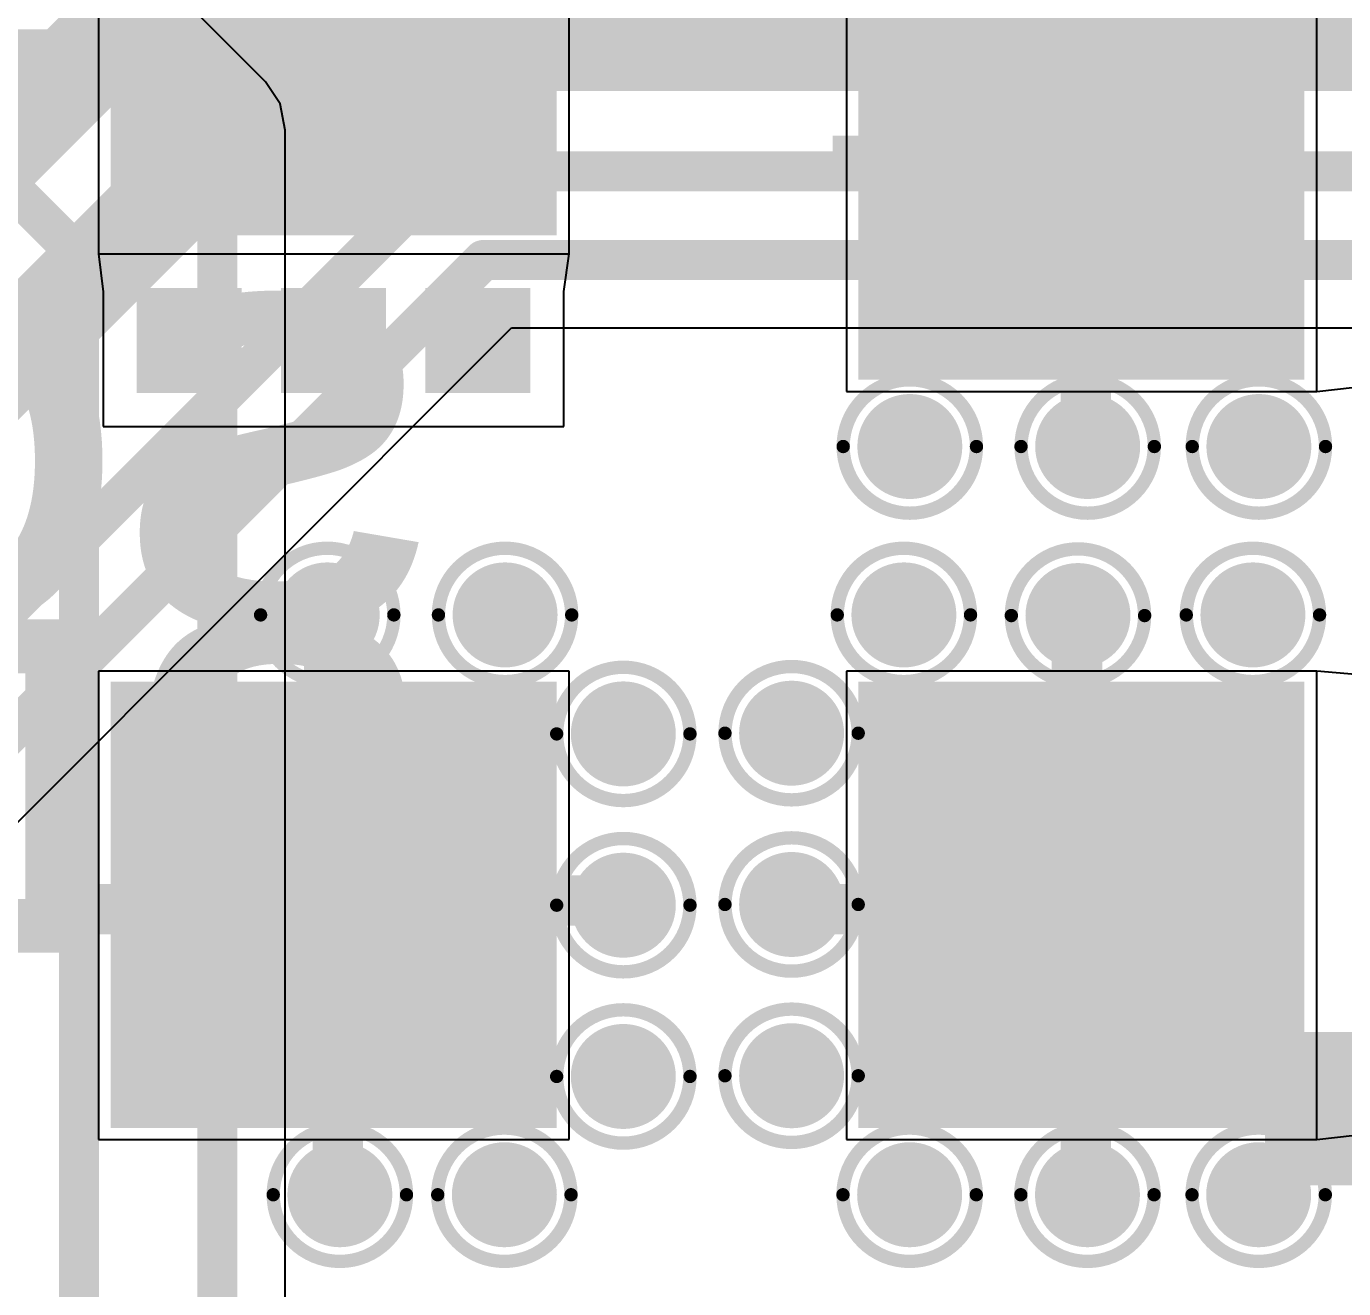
# Model space of a CAD drawing. Header units: inches. Extents: x -10 to 344, y -7 to 75.
# Drawn here: x 34.79 to 39.81, y 5.81 to 10.62 of the extents above; entities that cross this region are included whole.
import ezdxf

# ---------------------------------------------------------------- set-up
doc = ezdxf.new("R2010")
doc.units = ezdxf.units.IN
for name, color, linetype in [('Bottom Layer', 5, 'Continuous'), ('Bottom Overlay', 54, 'Continuous'), ('Bottom Paste', 16, 'Continuous'), ('Bottom Solder', 6, 'Continuous'), ('Drill Drawing', 1, 'Continuous'), ('Mid Layer 1', 16, 'Continuous'), ('Mid Layer 2', 76, 'Continuous'), ('Top Layer', 1, 'Continuous'), ('Top Paste', 8, 'Continuous'), ('Top Solder', 216, 'Continuous'), ('Via Holes', 16, 'Continuous')]:
    doc.layers.add(name, color=color, linetype=linetype)
doc.styles.add('Arial_Bold', font='', dxfattribs={"height": 0.2})
doc.styles.get('Arial_Bold').set_extended_font_data('Arial', bold=True)

# ---------------------------------------------------------------- blocks, each defined once
blk = doc.blocks.new('NRF9151_LACA_R_30')
at = {"layer": 'Top Layer'}
for points in [[(-3.65, 0.8), (-2.05, 0.8), (-2.05, -0.8), (-3.65, -0.8)], [(-0.8, 0.8), (0.8, 0.8), (0.8, -0.8), (-0.8, -0.8)], [(-0.7, -2.3), (-0.7, -2), (-0.4, -2), (-0.4, -2.3)], [(-0.15, -2.3), (-0.15, -2), (0.15, -2), (0.15, -2.3)], [(0.4, -2.3), (0.4, -2), (0.7, -2), (0.7, -2.3)], [(-3.65, -2.05), (-2.05, -2.05), (-2.05, -3.65), (-3.65, -3.65)], [(-0.8, -2.6), (0.8, -2.6), (0.8, -4.55), (-0.8, -4.55)]]:
    blk.add_hatch(color=1, dxfattribs=at).paths.add_polyline_path(points)
at = {"layer": 'Top Paste'}
for points in [[(-3.65, 0.8), (-2.05, 0.8), (-2.05, -0.8), (-3.65, -0.8)], [(-0.8, 0.8), (0.8, 0.8), (0.8, -0.8), (-0.8, -0.8)], [(-0.7, -2.3), (-0.7, -2), (-0.4, -2), (-0.4, -2.3)], [(-0.15, -2.3), (-0.15, -2), (0.15, -2), (0.15, -2.3)], [(0.4, -2.3), (0.4, -2), (0.7, -2), (0.7, -2.3)], [(-3.65, -2.05), (-2.05, -2.05), (-2.05, -3.65), (-3.65, -3.65)], [(-0.8, -2.6), (0.8, -2.6), (0.8, -4.55), (-0.8, -4.55)]]:
    blk.add_hatch(color=8, dxfattribs=at).paths.add_polyline_path(points)
at = {"layer": 'Top Solder'}
for points in [[(-3.7, 0.85), (-2, 0.85), (-2, -0.85), (-3.7, -0.85)], [(-0.85, 0.85), (0.85, 0.85), (0.85, -0.85), (-0.85, -0.85)], [(-0.75, -2.35), (-0.75, -1.95), (-0.35, -1.95), (-0.35, -2.35)], [(-0.2, -2.35), (-0.2, -1.95), (0.2, -1.95), (0.2, -2.35)], [(0.35, -2.35), (0.35, -1.95), (0.75, -1.95), (0.75, -2.35)], [(-3.7, -2), (-2, -2), (-2, -3.7), (-3.7, -3.7)], [(-0.85, -2.55), (0.85, -2.55), (0.85, -4.6), (-0.85, -4.6)]]:
    blk.add_hatch(color=216, dxfattribs=at).paths.add_polyline_path(points)
blk = doc.blocks.new('CAP_0201_B_96')
at = {"layer": 'Bottom Layer'}
for points in [[(-0.45, 0.15), (-0.15, 0.15), (-0.15, -0.15), (-0.45, -0.15)], [(0.15, 0.15), (0.45, 0.15), (0.45, -0.15), (0.15, -0.15)]]:
    blk.add_hatch(color=5, dxfattribs=at).paths.add_polyline_path(points)
at = {"layer": 'Bottom Paste'}
for points in [[(-0.45, 0.15), (-0.15, 0.15), (-0.15, -0.15), (-0.45, -0.15)], [(0.15, 0.15), (0.45, 0.15), (0.45, -0.15), (0.15, -0.15)]]:
    blk.add_hatch(color=16, dxfattribs=at).paths.add_polyline_path(points)
at = {"layer": 'Bottom Solder'}
for points in [[(-0.505, 0.205), (-0.095, 0.205), (-0.095, -0.205), (-0.505, -0.205)], [(0.095, 0.205), (0.505, 0.205), (0.505, -0.205), (0.095, -0.205)]]:
    blk.add_hatch(color=6, dxfattribs=at).paths.add_polyline_path(points)
at = {"layer": 'Bottom Overlay'}
for points in [[(-0.5334, 0.2286, 0.127, 0.127, 0), (-0.2032, 0.2286, 0.127, 0.127, 0)], [(-0.5334, -0.2286, 0.127, 0.127, 0), (-0.5334, 0.2286, 0.127, 0.127, 0)], [(0.2032, 0.2286, 0.127, 0.127, 0), (0.5334, 0.2286, 0.127, 0.127, 0)], [(0.5334, -0.2286, 0.127, 0.127, 0), (0.5334, 0.2286, 0.127, 0.127, 0)], [(-0.5334, -0.2286, 0.127, 0.127, 0), (-0.2032, -0.2286, 0.127, 0.127, 0)], [(0.2032, -0.2286, 0.127, 0.127, 0), (0.5334, -0.2286, 0.127, 0.127, 0)]]:
    blk.add_lwpolyline(points, format="xyseb", dxfattribs=at)
for points in [[(-0.5651, 0.2286, 0.0635, 0.0635, 1), (-0.5016, 0.2286, 0.0635, 0.0635, 1)], [(-0.5651, 0.2286, 0.0635, 0.0635, 1), (-0.5016, 0.2286, 0.0635, 0.0635, 1)], [(-0.2349, 0.2286, 0.0635, 0.0635, 1), (-0.1714, 0.2286, 0.0635, 0.0635, 1)], [(0.1714, 0.2286, 0.0635, 0.0635, 1), (0.2349, 0.2286, 0.0635, 0.0635, 1)], [(0.5016, 0.2286, 0.0635, 0.0635, 1), (0.5651, 0.2286, 0.0635, 0.0635, 1)], [(0.5016, 0.2286, 0.0635, 0.0635, 1), (0.5651, 0.2286, 0.0635, 0.0635, 1)], [(-0.5651, -0.2286, 0.0635, 0.0635, 1), (-0.5016, -0.2286, 0.0635, 0.0635, 1)], [(-0.5651, -0.2286, 0.0635, 0.0635, 1), (-0.5016, -0.2286, 0.0635, 0.0635, 1)], [(-0.2349, -0.2286, 0.0635, 0.0635, 1), (-0.1714, -0.2286, 0.0635, 0.0635, 1)], [(0.1714, -0.2286, 0.0635, 0.0635, 1), (0.2349, -0.2286, 0.0635, 0.0635, 1)], [(0.5016, -0.2286, 0.0635, 0.0635, 1), (0.5651, -0.2286, 0.0635, 0.0635, 1)], [(0.5016, -0.2286, 0.0635, 0.0635, 1), (0.5651, -0.2286, 0.0635, 0.0635, 1)]]:
    blk.add_lwpolyline(points, format="xyseb", close=True, dxfattribs=at)

msp = doc.modelspace()

# ---------------------------------------------------------------- hatches: boundary and pattern name
at = {"layer": 'Bottom Layer'}
h = msp.add_hatch(color=5, dxfattribs=at)
edge = h.paths.add_edge_path()
edge.add_arc((38.1591, 9.0183), 0.2, 0, 360)
h = msp.add_hatch(color=5, dxfattribs=at)
edge = h.paths.add_edge_path()
edge.add_arc((38.8369, 9.0183), 0.2, 0, 360)
h = msp.add_hatch(color=5, dxfattribs=at)
edge = h.paths.add_edge_path()
edge.add_arc((39.4893, 9.0183), 0.2, 0, 360)
h = msp.add_hatch(color=5, dxfattribs=at)
edge = h.paths.add_edge_path()
edge.add_arc((35.9388, 8.3769), 0.2, 0, 360)
h = msp.add_hatch(color=5, dxfattribs=at)
edge = h.paths.add_edge_path()
edge.add_arc((36.6166, 8.3769), 0.2, 0, 360)
h = msp.add_hatch(color=5, dxfattribs=at)
edge = h.paths.add_edge_path()
edge.add_arc((38.1364, 8.3769), 0.2, 0, 360)
h = msp.add_hatch(color=5, dxfattribs=at)
edge = h.paths.add_edge_path()
edge.add_arc((38.7999, 8.3744), 0.2, 0, 360)
h = msp.add_hatch(color=5, dxfattribs=at)
edge = h.paths.add_edge_path()
edge.add_arc((39.4666, 8.3769), 0.2, 0, 360)
h = msp.add_hatch(color=5, dxfattribs=at)
edge = h.paths.add_edge_path()
edge.add_arc((37.0672, 7.9236), 0.2, 0, 360)
h = msp.add_hatch(color=5, dxfattribs=at)
edge = h.paths.add_edge_path()
edge.add_arc((37.7085, 7.9263), 0.2, 0, 360)
h = msp.add_hatch(color=5, dxfattribs=at)
edge = h.paths.add_edge_path()
edge.add_arc((37.0672, 7.2712), 0.2, 0, 360)
h = msp.add_hatch(color=5, dxfattribs=at)
edge = h.paths.add_edge_path()
edge.add_arc((37.7085, 7.2739), 0.2, 0, 360)
h = msp.add_hatch(color=5, dxfattribs=at)
edge = h.paths.add_edge_path()
edge.add_arc((37.0672, 6.6188), 0.2, 0, 360)
h = msp.add_hatch(color=5, dxfattribs=at)
edge = h.paths.add_edge_path()
edge.add_arc((37.7085, 6.6215), 0.2, 0, 360)
h = msp.add_hatch(color=5, dxfattribs=at)
edge = h.paths.add_edge_path()
edge.add_arc((35.9869, 6.1683), 0.2, 0, 360)
h = msp.add_hatch(color=5, dxfattribs=at)
edge = h.paths.add_edge_path()
edge.add_arc((36.6139, 6.1683), 0.2, 0, 360)
h = msp.add_hatch(color=5, dxfattribs=at)
edge = h.paths.add_edge_path()
edge.add_arc((38.1583, 6.1683), 0.2, 0, 360)
h = msp.add_hatch(color=5, dxfattribs=at)
edge = h.paths.add_edge_path()
edge.add_arc((38.8361, 6.1683), 0.2, 0, 360)
h = msp.add_hatch(color=5, dxfattribs=at)
edge = h.paths.add_edge_path()
edge.add_arc((39.4885, 6.1683), 0.2, 0, 360)
at = {"layer": 'Mid Layer 1'}
h = msp.add_hatch(color=16, dxfattribs=at)
edge = h.paths.add_edge_path()
edge.add_arc((38.1591, 9.0183), 0.2, 0, 360)
h = msp.add_hatch(color=16, dxfattribs=at)
edge = h.paths.add_edge_path()
edge.add_arc((38.8369, 9.0183), 0.2, 0, 360)
h = msp.add_hatch(color=16, dxfattribs=at)
edge = h.paths.add_edge_path()
edge.add_arc((39.4893, 9.0183), 0.2, 0, 360)
h = msp.add_hatch(color=16, dxfattribs=at)
edge = h.paths.add_edge_path()
edge.add_arc((35.9388, 8.3769), 0.2, 0, 360)
h = msp.add_hatch(color=16, dxfattribs=at)
edge = h.paths.add_edge_path()
edge.add_arc((36.6166, 8.3769), 0.2, 0, 360)
h = msp.add_hatch(color=16, dxfattribs=at)
edge = h.paths.add_edge_path()
edge.add_arc((38.1364, 8.3769), 0.2, 0, 360)
h = msp.add_hatch(color=16, dxfattribs=at)
edge = h.paths.add_edge_path()
edge.add_arc((38.7999, 8.3744), 0.2, 0, 360)
h = msp.add_hatch(color=16, dxfattribs=at)
edge = h.paths.add_edge_path()
edge.add_arc((39.4666, 8.3769), 0.2, 0, 360)
h = msp.add_hatch(color=16, dxfattribs=at)
edge = h.paths.add_edge_path()
edge.add_arc((37.0672, 7.9236), 0.2, 0, 360)
h = msp.add_hatch(color=16, dxfattribs=at)
edge = h.paths.add_edge_path()
edge.add_arc((37.7085, 7.9263), 0.2, 0, 360)
h = msp.add_hatch(color=16, dxfattribs=at)
edge = h.paths.add_edge_path()
edge.add_arc((37.0672, 7.2712), 0.2, 0, 360)
h = msp.add_hatch(color=16, dxfattribs=at)
edge = h.paths.add_edge_path()
edge.add_arc((37.7085, 7.2739), 0.2, 0, 360)
h = msp.add_hatch(color=16, dxfattribs=at)
edge = h.paths.add_edge_path()
edge.add_arc((37.0672, 6.6188), 0.2, 0, 360)
h = msp.add_hatch(color=16, dxfattribs=at)
edge = h.paths.add_edge_path()
edge.add_arc((37.7085, 6.6215), 0.2, 0, 360)
h = msp.add_hatch(color=16, dxfattribs=at)
edge = h.paths.add_edge_path()
edge.add_arc((35.9869, 6.1683), 0.2, 0, 360)
h = msp.add_hatch(color=16, dxfattribs=at)
edge = h.paths.add_edge_path()
edge.add_arc((36.6139, 6.1683), 0.2, 0, 360)
h = msp.add_hatch(color=16, dxfattribs=at)
edge = h.paths.add_edge_path()
edge.add_arc((38.1583, 6.1683), 0.2, 0, 360)
h = msp.add_hatch(color=16, dxfattribs=at)
edge = h.paths.add_edge_path()
edge.add_arc((38.8361, 6.1683), 0.2, 0, 360)
h = msp.add_hatch(color=16, dxfattribs=at)
edge = h.paths.add_edge_path()
edge.add_arc((39.4885, 6.1683), 0.2, 0, 360)
at = {"layer": 'Mid Layer 2'}
h = msp.add_hatch(color=76, dxfattribs=at)
edge = h.paths.add_edge_path()
edge.add_arc((38.1591, 9.0183), 0.2, 0, 360)
h = msp.add_hatch(color=76, dxfattribs=at)
edge = h.paths.add_edge_path()
edge.add_arc((38.8369, 9.0183), 0.2, 0, 360)
h = msp.add_hatch(color=76, dxfattribs=at)
edge = h.paths.add_edge_path()
edge.add_arc((39.4893, 9.0183), 0.2, 0, 360)
h = msp.add_hatch(color=76, dxfattribs=at)
edge = h.paths.add_edge_path()
edge.add_arc((35.9388, 8.3769), 0.2, 0, 360)
h = msp.add_hatch(color=76, dxfattribs=at)
edge = h.paths.add_edge_path()
edge.add_arc((36.6166, 8.3769), 0.2, 0, 360)
h = msp.add_hatch(color=76, dxfattribs=at)
edge = h.paths.add_edge_path()
edge.add_arc((38.1364, 8.3769), 0.2, 0, 360)
h = msp.add_hatch(color=76, dxfattribs=at)
edge = h.paths.add_edge_path()
edge.add_arc((38.7999, 8.3744), 0.2, 0, 360)
h = msp.add_hatch(color=76, dxfattribs=at)
edge = h.paths.add_edge_path()
edge.add_arc((39.4666, 8.3769), 0.2, 0, 360)
h = msp.add_hatch(color=76, dxfattribs=at)
edge = h.paths.add_edge_path()
edge.add_arc((37.0672, 7.9236), 0.2, 0, 360)
h = msp.add_hatch(color=76, dxfattribs=at)
edge = h.paths.add_edge_path()
edge.add_arc((37.7085, 7.9263), 0.2, 0, 360)
h = msp.add_hatch(color=76, dxfattribs=at)
edge = h.paths.add_edge_path()
edge.add_arc((37.0672, 7.2712), 0.2, 0, 360)
h = msp.add_hatch(color=76, dxfattribs=at)
edge = h.paths.add_edge_path()
edge.add_arc((37.7085, 7.2739), 0.2, 0, 360)
h = msp.add_hatch(color=76, dxfattribs=at)
edge = h.paths.add_edge_path()
edge.add_arc((37.0672, 6.6188), 0.2, 0, 360)
h = msp.add_hatch(color=76, dxfattribs=at)
edge = h.paths.add_edge_path()
edge.add_arc((37.7085, 6.6215), 0.2, 0, 360)
h = msp.add_hatch(color=76, dxfattribs=at)
edge = h.paths.add_edge_path()
edge.add_arc((35.9869, 6.1683), 0.2, 0, 360)
h = msp.add_hatch(color=76, dxfattribs=at)
edge = h.paths.add_edge_path()
edge.add_arc((36.6139, 6.1683), 0.2, 0, 360)
h = msp.add_hatch(color=76, dxfattribs=at)
edge = h.paths.add_edge_path()
edge.add_arc((38.1583, 6.1683), 0.2, 0, 360)
h = msp.add_hatch(color=76, dxfattribs=at)
edge = h.paths.add_edge_path()
edge.add_arc((38.8361, 6.1683), 0.2, 0, 360)
h = msp.add_hatch(color=76, dxfattribs=at)
edge = h.paths.add_edge_path()
edge.add_arc((39.4885, 6.1683), 0.2, 0, 360)
at = {"layer": 'Top Layer'}
for points in [[(38.8922, 10.1226), (38.8922, 11.0702), (38.7002, 11.0702), (38.7002, 10.1226)], [(38.1748, 10.2019), (37.8652, 10.2019), (37.8652, 10.0099), (38.1748, 10.0099)], [(38.7335, 9.4845), (38.7335, 9.175), (38.9256, 9.175), (38.9256, 9.4845)], [(36.0422, 7.9107), (36.0422, 8.2202), (35.8502, 8.2202), (35.8502, 7.9107)], [(38.8922, 7.9107), (38.8922, 8.2202), (38.7002, 8.2202), (38.7002, 7.9107)], [(36.6009, 7.1933), (36.9105, 7.1933), (36.9105, 7.3853), (36.6009, 7.3853)], [(35.3248, 7.3519), (35.0152, 7.3519), (35.0152, 7.1599), (35.3248, 7.1599)], [(38.1748, 7.3519), (37.8652, 7.3519), (37.8652, 7.1599), (38.1748, 7.1599)], [(35.8835, 7.2726), (35.8835, 6.325), (36.0755, 6.325), (36.0755, 7.2726)], [(38.7335, 7.2726), (38.7335, 6.325), (38.9255, 6.325), (38.9255, 7.2726)]]:
    msp.add_hatch(color=1, dxfattribs=at).paths.add_polyline_path(points)
h = msp.add_hatch(color=1, dxfattribs=at)
edge = h.paths.add_edge_path()
edge.add_arc((38.1591, 9.0183), 0.2, 0, 360)
h = msp.add_hatch(color=1, dxfattribs=at)
edge = h.paths.add_edge_path()
edge.add_arc((38.8369, 9.0183), 0.2, 0, 360)
h = msp.add_hatch(color=1, dxfattribs=at)
edge = h.paths.add_edge_path()
edge.add_arc((39.4893, 9.0183), 0.2, 0, 360)
h = msp.add_hatch(color=1, dxfattribs=at)
edge = h.paths.add_edge_path()
edge.add_arc((35.9388, 8.3769), 0.2, 0, 360)
h = msp.add_hatch(color=1, dxfattribs=at)
edge = h.paths.add_edge_path()
edge.add_arc((36.6166, 8.3769), 0.2, 0, 360)
h = msp.add_hatch(color=1, dxfattribs=at)
edge = h.paths.add_edge_path()
edge.add_arc((38.1364, 8.3769), 0.2, 0, 360)
h = msp.add_hatch(color=1, dxfattribs=at)
edge = h.paths.add_edge_path()
edge.add_arc((38.7999, 8.3744), 0.2, 0, 360)
h = msp.add_hatch(color=1, dxfattribs=at)
edge = h.paths.add_edge_path()
edge.add_arc((39.4666, 8.3769), 0.2, 0, 360)
h = msp.add_hatch(color=1, dxfattribs=at)
edge = h.paths.add_edge_path()
edge.add_arc((37.0672, 7.9236), 0.2, 0, 360)
h = msp.add_hatch(color=1, dxfattribs=at)
edge = h.paths.add_edge_path()
edge.add_arc((37.7085, 7.9263), 0.2, 0, 360)
h = msp.add_hatch(color=1, dxfattribs=at)
edge = h.paths.add_edge_path()
edge.add_arc((37.0672, 7.2712), 0.2, 0, 360)
h = msp.add_hatch(color=1, dxfattribs=at)
edge = h.paths.add_edge_path()
edge.add_arc((37.7085, 7.2739), 0.2, 0, 360)
h = msp.add_hatch(color=1, dxfattribs=at)
edge = h.paths.add_edge_path()
edge.add_arc((37.0672, 6.6188), 0.2, 0, 360)
h = msp.add_hatch(color=1, dxfattribs=at)
edge = h.paths.add_edge_path()
edge.add_arc((37.7085, 6.6215), 0.2, 0, 360)
h = msp.add_hatch(color=1, dxfattribs=at)
edge = h.paths.add_edge_path()
edge.add_arc((35.9869, 6.1683), 0.2, 0, 360)
h = msp.add_hatch(color=1, dxfattribs=at)
edge = h.paths.add_edge_path()
edge.add_arc((36.6139, 6.1683), 0.2, 0, 360)
h = msp.add_hatch(color=1, dxfattribs=at)
edge = h.paths.add_edge_path()
edge.add_arc((38.1583, 6.1683), 0.2, 0, 360)
h = msp.add_hatch(color=1, dxfattribs=at)
edge = h.paths.add_edge_path()
edge.add_arc((38.8361, 6.1683), 0.2, 0, 360)
h = msp.add_hatch(color=1, dxfattribs=at)
edge = h.paths.add_edge_path()
edge.add_arc((39.4885, 6.1683), 0.2, 0, 360)
at = {"layer": 'Via Holes'}
h = msp.add_hatch(color=7, dxfattribs=at)
edge = h.paths.add_edge_path()
edge.add_arc((38.1591, 9.0183), 0.1, 0, 360)
h = msp.add_hatch(color=7, dxfattribs=at)
edge = h.paths.add_edge_path()
edge.add_arc((38.8369, 9.0183), 0.1, 0, 360)
h = msp.add_hatch(color=7, dxfattribs=at)
edge = h.paths.add_edge_path()
edge.add_arc((39.4893, 9.0183), 0.1, 0, 360)
h = msp.add_hatch(color=7, dxfattribs=at)
edge = h.paths.add_edge_path()
edge.add_arc((35.9388, 8.3769), 0.1, 0, 360)
h = msp.add_hatch(color=7, dxfattribs=at)
edge = h.paths.add_edge_path()
edge.add_arc((36.6166, 8.3769), 0.1, 0, 360)
h = msp.add_hatch(color=7, dxfattribs=at)
edge = h.paths.add_edge_path()
edge.add_arc((38.1364, 8.3769), 0.1, 0, 360)
h = msp.add_hatch(color=7, dxfattribs=at)
edge = h.paths.add_edge_path()
edge.add_arc((38.7999, 8.3744), 0.1, 0, 360)
h = msp.add_hatch(color=7, dxfattribs=at)
edge = h.paths.add_edge_path()
edge.add_arc((39.4666, 8.3769), 0.1, 0, 360)
h = msp.add_hatch(color=7, dxfattribs=at)
edge = h.paths.add_edge_path()
edge.add_arc((37.0672, 7.9236), 0.1, 0, 360)
h = msp.add_hatch(color=7, dxfattribs=at)
edge = h.paths.add_edge_path()
edge.add_arc((37.7085, 7.9263), 0.1, 0, 360)
h = msp.add_hatch(color=7, dxfattribs=at)
edge = h.paths.add_edge_path()
edge.add_arc((37.0672, 7.2712), 0.1, 0, 360)
h = msp.add_hatch(color=7, dxfattribs=at)
edge = h.paths.add_edge_path()
edge.add_arc((37.7085, 7.2739), 0.1, 0, 360)
h = msp.add_hatch(color=7, dxfattribs=at)
edge = h.paths.add_edge_path()
edge.add_arc((37.0672, 6.6188), 0.1, 0, 360)
h = msp.add_hatch(color=7, dxfattribs=at)
edge = h.paths.add_edge_path()
edge.add_arc((37.7085, 6.6215), 0.1, 0, 360)
h = msp.add_hatch(color=7, dxfattribs=at)
edge = h.paths.add_edge_path()
edge.add_arc((35.9869, 6.1683), 0.1, 0, 360)
h = msp.add_hatch(color=7, dxfattribs=at)
edge = h.paths.add_edge_path()
edge.add_arc((36.6139, 6.1683), 0.1, 0, 360)
h = msp.add_hatch(color=7, dxfattribs=at)
edge = h.paths.add_edge_path()
edge.add_arc((38.1583, 6.1683), 0.1, 0, 360)
h = msp.add_hatch(color=7, dxfattribs=at)
edge = h.paths.add_edge_path()
edge.add_arc((38.8361, 6.1683), 0.1, 0, 360)
h = msp.add_hatch(color=7, dxfattribs=at)
edge = h.paths.add_edge_path()
edge.add_arc((39.4885, 6.1683), 0.1, 0, 360)

# ---------------------------------------------------------------- linework, layer by layer
at = {"layer": 'Bottom Layer'}
for p, q in [((35.7032, 10.407), (35.3961, 10.7141)), ((35.7594, 10.323), (35.7032, 10.407)), ((35.7791, 10.2239), (35.7594, 10.323)), ((35.7791, 1.9796), (35.7791, 10.2239))]:
    msp.add_line(p, q, dxfattribs=at)
for points in [[(30.961, 10.531, 0.1524, 0.1524, 0), (35.213, 10.531, 0.1524, 0.1524, 0)], [(35.213, 10.531, 0.1524, 0.1524, 0), (35.5201, 10.2239, 0.1524, 0.1524, 0)], [(35.5201, 1.242, 0.1524, 0.1524, 0), (35.5201, 10.2239, 0.1524, 0.1524, 0)], [(34.715, 10.0221, 0.1524, 0.1524, 0), (34.9931, 9.744, 0.1524, 0.1524, 0)], [(34.9931, 1.2495, 0.1524, 0.1524, 0), (34.9931, 9.744, 0.1524, 0.1524, 0)]]:
    msp.add_lwpolyline(points, format="xyseb", dxfattribs=at)
for points in [[(35.1749, 10.531, 0.0762, 0.0762, 1), (35.2511, 10.531, 0.0762, 0.0762, 1)], [(35.1749, 10.531, 0.0762, 0.0762, 1), (35.2511, 10.531, 0.0762, 0.0762, 1)], [(35.482, 10.2239, 0.0762, 0.0762, 1), (35.5582, 10.2239, 0.0762, 0.0762, 1)], [(35.482, 10.2239, 0.0762, 0.0762, 1), (35.5582, 10.2239, 0.0762, 0.0762, 1)], [(34.955, 9.744, 0.0762, 0.0762, 1), (35.0312, 9.744, 0.0762, 0.0762, 1)], [(34.955, 9.744, 0.0762, 0.0762, 1), (35.0312, 9.744, 0.0762, 0.0762, 1)]]:
    msp.add_lwpolyline(points, format="xyseb", close=True, dxfattribs=at)
at = {"layer": 'Drill Drawing'}
for points in [[(38.4131, 9.0183, 0.0508, 0.0508, 1), (37.9051, 9.0183, 0.0508, 0.0508, 1)], [(39.0909, 9.0183, 0.0508, 0.0508, 1), (38.5829, 9.0183, 0.0508, 0.0508, 1)], [(39.7433, 9.0183, 0.0508, 0.0508, 1), (39.2353, 9.0183, 0.0508, 0.0508, 1)], [(37.8924, 9.0183, 0.0254, 0.0254, 1), (37.9178, 9.0183, 0.0254, 0.0254, 1)], [(38.4004, 9.0183, 0.0254, 0.0254, 1), (38.4258, 9.0183, 0.0254, 0.0254, 1)], [(38.5702, 9.0183, 0.0254, 0.0254, 1), (38.5956, 9.0183, 0.0254, 0.0254, 1)], [(39.0782, 9.0183, 0.0254, 0.0254, 1), (39.1036, 9.0183, 0.0254, 0.0254, 1)], [(39.2226, 9.0183, 0.0254, 0.0254, 1), (39.248, 9.0183, 0.0254, 0.0254, 1)], [(39.7306, 9.0183, 0.0254, 0.0254, 1), (39.756, 9.0183, 0.0254, 0.0254, 1)], [(36.1928, 8.3769, 0.0508, 0.0508, 1), (35.6848, 8.3769, 0.0508, 0.0508, 1)], [(36.8706, 8.3769, 0.0508, 0.0508, 1), (36.3626, 8.3769, 0.0508, 0.0508, 1)], [(38.3904, 8.3769, 0.0508, 0.0508, 1), (37.8824, 8.3769, 0.0508, 0.0508, 1)], [(39.0539, 8.3744, 0.0508, 0.0508, 1), (38.5459, 8.3744, 0.0508, 0.0508, 1)], [(39.7206, 8.3769, 0.0508, 0.0508, 1), (39.2126, 8.3769, 0.0508, 0.0508, 1)], [(35.6721, 8.3769, 0.0254, 0.0254, 1), (35.6975, 8.3769, 0.0254, 0.0254, 1)], [(36.1801, 8.3769, 0.0254, 0.0254, 1), (36.2055, 8.3769, 0.0254, 0.0254, 1)], [(36.3499, 8.3769, 0.0254, 0.0254, 1), (36.3753, 8.3769, 0.0254, 0.0254, 1)], [(36.8579, 8.3769, 0.0254, 0.0254, 1), (36.8833, 8.3769, 0.0254, 0.0254, 1)], [(37.8697, 8.3769, 0.0254, 0.0254, 1), (37.8951, 8.3769, 0.0254, 0.0254, 1)], [(38.3777, 8.3769, 0.0254, 0.0254, 1), (38.4031, 8.3769, 0.0254, 0.0254, 1)], [(38.5332, 8.3744, 0.0254, 0.0254, 1), (38.5586, 8.3744, 0.0254, 0.0254, 1)], [(39.0412, 8.3744, 0.0254, 0.0254, 1), (39.0666, 8.3744, 0.0254, 0.0254, 1)], [(39.1999, 8.3769, 0.0254, 0.0254, 1), (39.2253, 8.3769, 0.0254, 0.0254, 1)], [(39.7079, 8.3769, 0.0254, 0.0254, 1), (39.7333, 8.3769, 0.0254, 0.0254, 1)], [(37.3212, 7.9236, 0.0508, 0.0508, 1), (36.8132, 7.9236, 0.0508, 0.0508, 1)], [(37.9625, 7.9263, 0.0508, 0.0508, 1), (37.4545, 7.9263, 0.0508, 0.0508, 1)], [(36.8005, 7.9236, 0.0254, 0.0254, 1), (36.8259, 7.9236, 0.0254, 0.0254, 1)], [(37.3085, 7.9236, 0.0254, 0.0254, 1), (37.3339, 7.9236, 0.0254, 0.0254, 1)], [(37.4418, 7.9263, 0.0254, 0.0254, 1), (37.4672, 7.9263, 0.0254, 0.0254, 1)], [(37.9498, 7.9263, 0.0254, 0.0254, 1), (37.9752, 7.9263, 0.0254, 0.0254, 1)], [(37.3212, 7.2712, 0.0508, 0.0508, 1), (36.8132, 7.2712, 0.0508, 0.0508, 1)], [(37.9625, 7.2739, 0.0508, 0.0508, 1), (37.4545, 7.2739, 0.0508, 0.0508, 1)], [(36.8005, 7.2712, 0.0254, 0.0254, 1), (36.8259, 7.2712, 0.0254, 0.0254, 1)], [(37.3085, 7.2712, 0.0254, 0.0254, 1), (37.3339, 7.2712, 0.0254, 0.0254, 1)], [(37.4418, 7.2739, 0.0254, 0.0254, 1), (37.4672, 7.2739, 0.0254, 0.0254, 1)], [(37.9498, 7.2739, 0.0254, 0.0254, 1), (37.9752, 7.2739, 0.0254, 0.0254, 1)], [(37.3212, 6.6188, 0.0508, 0.0508, 1), (36.8132, 6.6188, 0.0508, 0.0508, 1)], [(37.9625, 6.6215, 0.0508, 0.0508, 1), (37.4545, 6.6215, 0.0508, 0.0508, 1)], [(36.8005, 6.6188, 0.0254, 0.0254, 1), (36.8259, 6.6188, 0.0254, 0.0254, 1)], [(37.3085, 6.6188, 0.0254, 0.0254, 1), (37.3339, 6.6188, 0.0254, 0.0254, 1)], [(37.4418, 6.6215, 0.0254, 0.0254, 1), (37.4672, 6.6215, 0.0254, 0.0254, 1)], [(37.9498, 6.6215, 0.0254, 0.0254, 1), (37.9752, 6.6215, 0.0254, 0.0254, 1)], [(36.2409, 6.1683, 0.0508, 0.0508, 1), (35.7329, 6.1683, 0.0508, 0.0508, 1)], [(36.8679, 6.1683, 0.0508, 0.0508, 1), (36.3599, 6.1683, 0.0508, 0.0508, 1)], [(38.4123, 6.1683, 0.0508, 0.0508, 1), (37.9043, 6.1683, 0.0508, 0.0508, 1)], [(39.0901, 6.1683, 0.0508, 0.0508, 1), (38.5821, 6.1683, 0.0508, 0.0508, 1)], [(39.7425, 6.1683, 0.0508, 0.0508, 1), (39.2345, 6.1683, 0.0508, 0.0508, 1)], [(35.7202, 6.1683, 0.0254, 0.0254, 1), (35.7456, 6.1683, 0.0254, 0.0254, 1)], [(36.2282, 6.1683, 0.0254, 0.0254, 1), (36.2536, 6.1683, 0.0254, 0.0254, 1)], [(36.3472, 6.1683, 0.0254, 0.0254, 1), (36.3726, 6.1683, 0.0254, 0.0254, 1)], [(36.8552, 6.1683, 0.0254, 0.0254, 1), (36.8806, 6.1683, 0.0254, 0.0254, 1)], [(37.8916, 6.1683, 0.0254, 0.0254, 1), (37.917, 6.1683, 0.0254, 0.0254, 1)], [(38.3996, 6.1683, 0.0254, 0.0254, 1), (38.425, 6.1683, 0.0254, 0.0254, 1)], [(38.5694, 6.1683, 0.0254, 0.0254, 1), (38.5948, 6.1683, 0.0254, 0.0254, 1)], [(39.0774, 6.1683, 0.0254, 0.0254, 1), (39.1028, 6.1683, 0.0254, 0.0254, 1)], [(39.2218, 6.1683, 0.0254, 0.0254, 1), (39.2472, 6.1683, 0.0254, 0.0254, 1)], [(39.7298, 6.1683, 0.0254, 0.0254, 1), (39.7552, 6.1683, 0.0254, 0.0254, 1)]]:
    msp.add_lwpolyline(points, format="xyseb", close=True, dxfattribs=at)
at = {"layer": 'Mid Layer 2'}
for p, q in [((34.6393, 7.4678), (36.6416, 9.4701)), ((36.6416, 9.4701), (40.4517, 9.4701))]:
    msp.add_line(p, q, dxfattribs=at)
for points in [[(34.0381, 9.5041, 0.381, 0.381, 0), (35.7131, 11.1791, 0.381, 0.381, 0)], [(34.3493, 8.977, 0.381, 0.381, 0), (35.9351, 10.5628, 0.381, 0.381, 0)], [(35.9351, 10.5628, 0.381, 0.381, 0), (48.1369, 10.5628, 0.381, 0.381, 0)], [(34.3558, 8.0279, 0.1524, 0.1524, 0), (36.3942, 10.0663, 0.1524, 0.1524, 0)], [(36.3942, 10.0663, 0.1524, 0.1524, 0), (51.0524, 10.0663, 0.1524, 0.1524, 0)], [(34.4561, 7.6509, 0.1524, 0.1524, 0), (36.5343, 9.729, 0.1524, 0.1524, 0)], [(36.5343, 9.729, 0.1524, 0.1524, 0), (50.8627, 9.729, 0.1524, 0.1524, 0)]]:
    msp.add_lwpolyline(points, format="xyseb", dxfattribs=at)
for points in [[(35.8398, 10.5628, 0.1905, 0.1905, 1), (36.0303, 10.5628, 0.1905, 0.1905, 1)], [(35.8398, 10.5628, 0.1905, 0.1905, 1), (36.0303, 10.5628, 0.1905, 0.1905, 1)], [(36.3561, 10.0663, 0.0762, 0.0762, 1), (36.4323, 10.0663, 0.0762, 0.0762, 1)], [(36.3561, 10.0663, 0.0762, 0.0762, 1), (36.4323, 10.0663, 0.0762, 0.0762, 1)], [(36.4962, 9.729, 0.0762, 0.0762, 1), (36.5724, 9.729, 0.0762, 0.0762, 1)], [(36.4962, 9.729, 0.0762, 0.0762, 1), (36.5724, 9.729, 0.0762, 0.0762, 1)]]:
    msp.add_lwpolyline(points, format="xyseb", close=True, dxfattribs=at)
at = {"layer": 'Top Layer'}
for p, q in [((35.0677, 11.9346), (35.0677, 9.7525)), ((36.8605, 9.7525), (36.8605, 11.9346)), ((35.0677, 11.8424), (35.0677, 9.8956)), ((36.8605, 9.8946), (36.8605, 11.8424)), ((37.9177, 11.0129), (37.9177, 9.2284)), ((37.9177, 11.0129), (37.9177, 9.2284)), ((39.7105, 9.2284), (39.7105, 11.0129)), ((35.0677, 9.8956), (35.0677, 9.7525)), ((36.8605, 9.7525), (36.8605, 9.8946)), ((35.0677, 9.7525), (36.8605, 9.7525)), ((35.0677, 9.7525), (35.0851, 9.6073)), ((36.8407, 9.6083), (36.8605, 9.7525)), ((35.0851, 9.6073), (35.0851, 9.0948)), ((36.8407, 9.0948), (36.8407, 9.6083)), ((39.7105, 9.2284), (39.8561, 9.2448)), ((37.9177, 9.2284), (39.7105, 9.2284)), ((37.9177, 9.2284), (39.5895, 9.2284)), ((39.5895, 9.2284), (39.7105, 9.2284)), ((35.0851, 9.0948), (36.8407, 9.0948)), ((35.0677, 8.1629), (35.0677, 6.3784)), ((36.8605, 8.1629), (35.0677, 8.1629)), ((36.8605, 8.1629), (35.0677, 8.1629)), ((35.0677, 8.1629), (35.0677, 6.3784)), ((36.8605, 6.3784), (36.8605, 8.1629)), ((36.8605, 6.3784), (36.8605, 8.1629)), ((37.9177, 8.1629), (37.9177, 6.3784)), ((39.7105, 8.1629), (37.9177, 8.1629)), ((39.5878, 8.1629), (37.9177, 8.1629)), ((37.9177, 8.1629), (37.9177, 6.3784)), ((39.7105, 8.1629), (39.5878, 8.1629)), ((39.7105, 6.3784), (39.7105, 8.1629)), ((39.8578, 8.1504), (39.7105, 8.1629)), ((35.0677, 6.3784), (36.8605, 6.3784)), ((35.0677, 6.3784), (36.8605, 6.3784)), ((37.9177, 6.3784), (39.7105, 6.3784)), ((37.9177, 6.3784), (39.5895, 6.3784)), ((39.5895, 6.3784), (39.7105, 6.3784)), ((39.7105, 6.3784), (39.8561, 6.3948))]:
    msp.add_line(p, q, dxfattribs=at)

# ---------------------------------------------------------------- block references
at = {"rotation": 180}
msp.add_blockref('NRF9151_LACA_R_30', (35.9629, 7.2726), dxfattribs=at)
msp.add_blockref('CAP_0201_B_96', (40.1101, 6.4962))

# ---------------------------------------------------------------- texts
at = {"layer": 'Bottom Overlay', "style": 'Arial_Bold', "text_generation_flag": 2}
for s, p in [('SCL', (36.3382, 8.3232)), ('SDA', (36.3451, 7.0899))]:
    msp.add_text(s, height=1.27, rotation=360, dxfattribs=at).set_placement(p)

doc.saveas('drawing.dxf')
